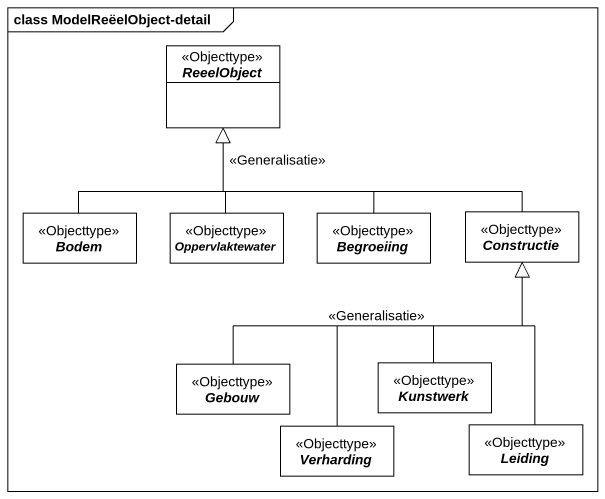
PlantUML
@startuml
mainframe class ModelReëelObject-detail
hide circle
hide empty members
abstract class ReeelObject <<Objecttype>> #FFFFFF
abstract class Bodem <<Objecttype>> #FFFFFF
abstract class Oppervlaktewater <<Objecttype>> #FFFFFF
abstract class Begroeiing <<Objecttype>> #FFFFFF
abstract class Constructie <<Objecttype>> #FFFFFF
abstract class Gebouw <<Objecttype>> #FFFFFF
abstract class Kunstwerk <<Objecttype>> #FFFFFF
abstract class Verharding <<Objecttype>> #FFFFFF
abstract class Leiding <<Objecttype>> #FFFFFF
Bodem -up-|> ReeelObject
Oppervlaktewater -up-|> ReeelObject : <<Generalisatie>>
Begroeiing -up-|> ReeelObject
Constructie -left-|> ReeelObject
Gebouw -right-|> Constructie : <<Generalisatie>>
Kunstwerk -up-|> Constructie
Verharding -up-|> Constructie
Leiding -up-|> Constructie
@enduml
